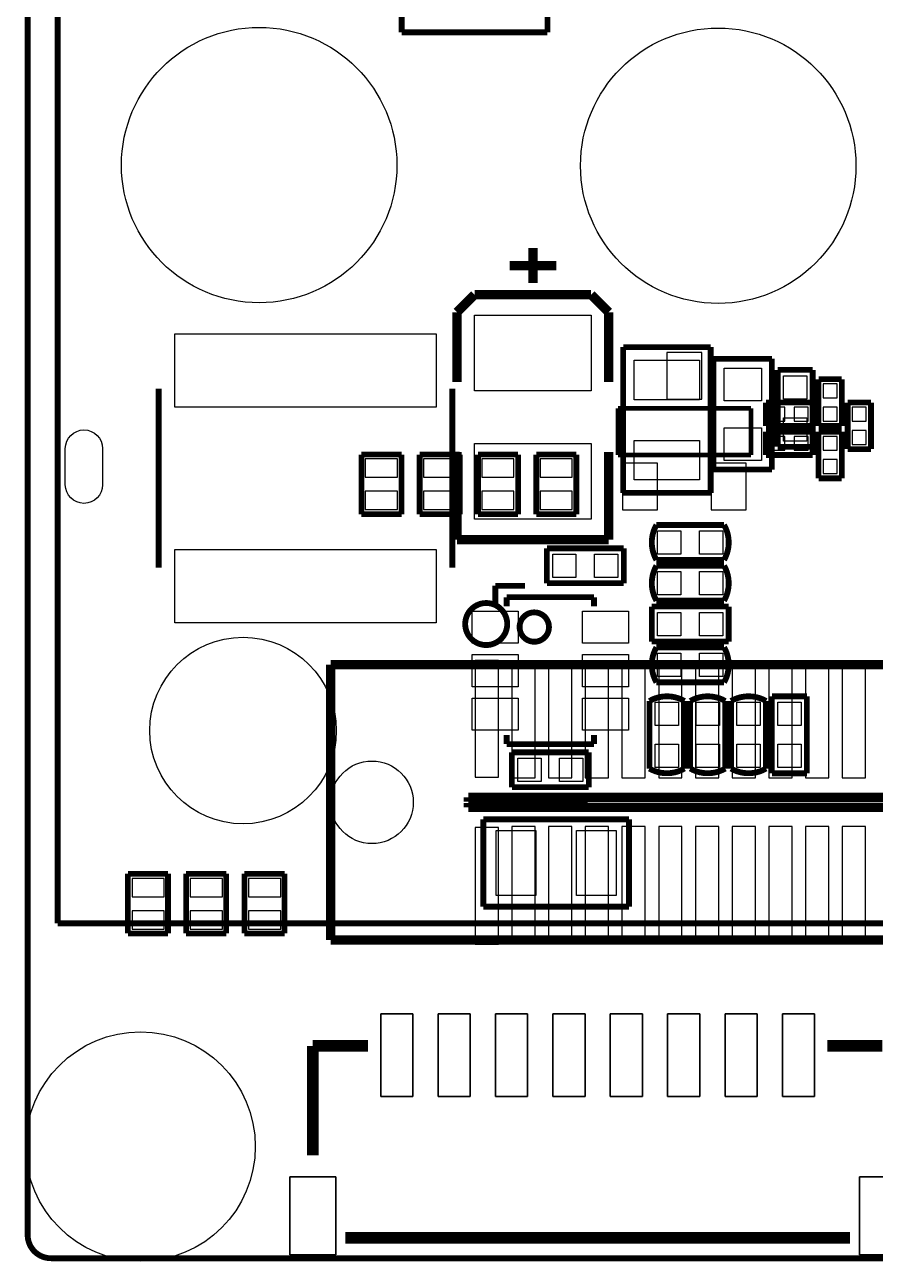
# Model space of a CAD drawing. Extents: x 44.2 to 105.9, y 92.9 to 165.
# Drawn here: x 44.18 to 62.7, y 92.92 to 119.86 of the extents above; entities that cross this region are included whole.
import ezdxf

# ---------------------------------------------------------------- set-up
doc = ezdxf.new("R2010")
doc.units = 0
for name, color, linetype in [('BG_OUTLINE', 2, 'CONTINUOUS'), ('PG_SILKSCREEN_BOTTOM', 7, 'CONTINUOUS'), ('PG_SILKSCREEN_TOP', 8, 'CONTINUOUS'), ('PIN_BOTTOM', 10, 'CONTINUOUS'), ('PIN_TOP', 9, 'CONTINUOUS')]:
    doc.layers.add(name, color=color, linetype=linetype)

msp = doc.modelspace()

# ---------------------------------------------------------------- linework, layer by layer
at = {"layer": 'BG_OUTLINE', "const_width": 0.127}
msp.add_lwpolyline([(44.23918, 93.496892), (44.23918, 164.391594, -0.414214), (44.74718, 164.899594), (105.279952, 164.899594, -0.414214), (105.787952, 164.391594), (105.787952, 93.496892, -0.414214), (105.279952, 92.988892), (44.74718, 92.988892, -0.414214)], format="xyb", close=True, dxfattribs=at)
at = {"layer": 'BG_OUTLINE'}
msp.add_lwpolyline([(44.74718, 92.988892), (105.279952, 92.988892, 0.414214), (105.787952, 93.496892), (105.787952, 164.391594, 0.414214), (105.279952, 164.899594), (44.74718, 164.899594, 0.414214), (44.23918, 164.391594), (44.23918, 93.496892, 0.414214)], format="xyb", close=True, dxfattribs=at)
at = {"layer": 'PG_SILKSCREEN_BOTTOM'}
for points, const_width in [([(61.976, 112.141), (61.468, 112.141)], 0.127), ([(61.468, 112.141), (61.468, 111.125)], 0.127), ([(61.976, 111.125), (61.976, 112.141)], 0.127), ([(57.0992, 110.49), (57.0992, 111.506)], 0.100076), ([(57.0992, 111.506), (59.9948, 111.506)], 0.100076), ([(59.9948, 111.506), (59.9948, 110.49)], 0.100076), ([(60.325, 111.633), (60.325, 111.125)], 0.127), ([(61.341, 111.633), (60.325, 111.633)], 0.127), ([(61.341, 111.125), (61.341, 111.633)], 0.127), ([(62.611, 111.633), (62.103, 111.633)], 0.127), ([(62.103, 111.633), (62.103, 110.617)], 0.127), ([(62.611, 110.617), (62.611, 111.633)], 0.127), ([(60.325, 111.125), (61.341, 111.125)], 0.127), ([(60.325, 110.998), (60.325, 110.49)], 0.127), ([(61.341, 110.998), (60.325, 110.998)], 0.127), ([(61.341, 110.49), (61.341, 110.998)], 0.127), ([(61.468, 111.125), (61.976, 111.125)], 0.127), ([(61.976, 110.998), (61.468, 110.998)], 0.127), ([(61.468, 110.998), (61.468, 109.982)], 0.127), ([(61.976, 109.982), (61.976, 110.998)], 0.127), ([(51.510946, 109.199934), (51.510946, 110.499906)], 0.127), ([(51.510946, 110.499906), (52.383944, 110.499906)], 0.127), ([(52.383944, 110.499906), (52.383944, 109.199934)], 0.127), ([(52.780946, 109.199934), (52.780946, 110.499906)], 0.127), ([(52.780946, 110.499906), (53.653944, 110.499906)], 0.127), ([(53.653944, 110.499906), (53.653944, 109.199934)], 0.127), ([(54.050946, 109.199934), (54.050946, 110.499906)], 0.127), ([(54.050946, 110.499906), (54.923944, 110.499906)], 0.127), ([(54.923944, 110.499906), (54.923944, 109.199934)], 0.127), ([(55.320946, 109.199934), (55.320946, 110.499906)], 0.127), ([(55.320946, 110.499906), (56.193944, 110.499906)], 0.127), ([(56.193944, 110.499906), (56.193944, 109.199934)], 0.127), ([(59.9948, 110.49), (57.0992, 110.49)], 0.100076), ([(60.325, 110.49), (61.341, 110.49)], 0.127), ([(62.103, 110.617), (62.611, 110.617)], 0.127), ([(61.468, 109.982), (61.976, 109.982)], 0.127), ([(52.383944, 109.199934), (51.510946, 109.199934)], 0.127), ([(53.653944, 109.199934), (52.780946, 109.199934)], 0.127), ([(54.923944, 109.199934), (54.050946, 109.199934)], 0.127), ([(56.193944, 109.199934), (55.320946, 109.199934)], 0.127), ([(96.84004, 105.922572), (50.840132, 105.922572)], 0.199898), ([(50.840132, 105.922572), (50.840132, 99.922584)], 0.199898), ([(93.840046, 103.03256), (53.840126, 103.03256)], 0.199898), ([(53.840126, 103.03256), (53.840126, 102.936294)], 0.199898), ([(53.840126, 102.936294), (56.339994, 102.936294)], 0.199898), ([(53.840126, 102.908862), (53.840126, 102.812596)], 0.199898), ([(56.339994, 102.908862), (53.840126, 102.908862)], 0.199898), ([(56.339994, 102.936294), (56.339994, 102.908862)], 0.199898), ([(53.840126, 102.812596), (93.840046, 102.812596)], 0.199898), ([(46.422056, 101.366066), (47.295054, 101.366066)], 0.127), ([(46.422056, 100.066094), (46.422056, 101.366066)], 0.127), ([(47.295054, 101.366066), (47.295054, 100.066094)], 0.127), ([(47.692056, 101.366066), (48.565054, 101.366066)], 0.127), ([(47.692056, 100.066094), (47.692056, 101.366066)], 0.127), ([(48.565054, 101.366066), (48.565054, 100.066094)], 0.127), ([(48.962056, 101.366066), (49.835054, 101.366066)], 0.127), ([(48.962056, 100.066094), (48.962056, 101.366066)], 0.127), ([(49.835054, 101.366066), (49.835054, 100.066094)], 0.127), ([(47.295054, 100.066094), (46.422056, 100.066094)], 0.127), ([(48.565054, 100.066094), (47.692056, 100.066094)], 0.127), ([(49.835054, 100.066094), (48.962056, 100.066094)], 0.127), ([(50.840132, 99.922584), (96.84004, 99.922584)], 0.199898), ([(50.451766, 97.616518), (51.650646, 97.616518)], 0.254), ([(50.451766, 95.23476), (50.451766, 97.616518)], 0.254), ([(62.861698, 97.616518), (61.662818, 97.616518)], 0.254), ([(62.156848, 93.43136), (51.156616, 93.43136)], 0.254)]:
    msp.add_lwpolyline(points, dxfattribs=dict(at, const_width=const_width))
at = {"layer": 'PG_SILKSCREEN_BOTTOM', "const_width": 0.127}
msp.add_lwpolyline([(54.686962, 106.807, 1), (53.771038, 106.807, 1)], format="xyb", close=True, dxfattribs=at)
at = {"layer": 'PG_SILKSCREEN_TOP'}
for points, const_width in [([(44.89323, 100.285804), (44.89323, 132.785866)], 0.127), ([(52.3875, 121.6025), (52.3875, 119.6975)], 0.127), ([(55.5625, 119.6975), (55.5625, 121.6025)], 0.127), ([(52.3875, 119.6975), (55.5625, 119.6975)], 0.127), ([(55.245, 114.2365), (55.245, 114.9985)], 0.2032), ([(55.753, 114.6175), (54.737, 114.6175)], 0.2032), ([(53.975, 113.9825), (53.594, 113.6015)], 0.2032), ([(56.515, 113.9825), (53.975, 113.9825)], 0.2032), ([(56.896, 113.6015), (56.515, 113.9825)], 0.2032), ([(53.594, 113.6015), (53.594, 112.0775)], 0.2032), ([(56.896, 112.0775), (56.896, 113.6015)], 0.2032), ([(59.1185, 112.8395), (57.2135, 112.8395)], 0.127), ([(57.2135, 112.8395), (57.2135, 109.6645)], 0.127), ([(59.1185, 109.6645), (59.1185, 112.8395)], 0.127), ([(59.182, 112.5855), (60.452, 112.5855)], 0.127), ([(59.182, 110.1725), (59.182, 112.5855)], 0.127), ([(60.452, 112.5855), (60.452, 110.1725)], 0.127), ([(60.579, 112.3442), (60.579, 110.6678)], 0.127), ([(61.341, 112.3442), (60.579, 112.3442)], 0.127), ([(61.341, 110.6678), (61.341, 112.3442)], 0.127), ([(47.092108, 108.032042), (47.092108, 111.931958)], 0.127), ([(53.491892, 108.032042), (53.491892, 111.931958)], 0.127), ([(60.579, 110.6678), (61.341, 110.6678)], 0.127), ([(53.594, 108.6485), (53.594, 110.5535)], 0.2032), ([(56.896, 110.5535), (56.896, 108.6485)], 0.2032), ([(60.452, 110.1725), (59.182, 110.1725)], 0.127), ([(57.2135, 109.6645), (59.1185, 109.6645)], 0.127), ([(56.896, 108.6485), (53.594, 108.6485)], 0.2032), ([(57.2262, 108.458), (55.5498, 108.458)], 0.127), ([(55.5498, 108.458), (55.5498, 107.696)], 0.127), ([(57.2262, 107.696), (57.2262, 108.458)], 0.127), ([(54.426104, 107.640882), (55.07609, 107.640882)], 0.127), ([(54.426104, 107.191048), (54.426104, 107.640882)], 0.127), ([(55.5498, 107.696), (57.2262, 107.696)], 0.127), ([(54.67604, 107.390946), (54.67604, 107.191048)], 0.127), ([(56.57596, 107.390946), (54.67604, 107.390946)], 0.127), ([(56.57596, 107.191048), (56.57596, 107.390946)], 0.127), ([(57.8358, 107.188), (57.8358, 106.426)], 0.127), ([(59.5122, 107.188), (57.8358, 107.188)], 0.127), ([(59.5122, 106.426), (59.5122, 107.188)], 0.127), ([(57.8358, 106.426), (59.5122, 106.426)], 0.127), ([(60.452, 105.2322), (60.452, 103.5558)], 0.127), ([(61.214, 105.2322), (60.452, 105.2322)], 0.127), ([(61.214, 103.5558), (61.214, 105.2322)], 0.127), ([(54.67604, 104.191054), (54.67604, 104.390952)], 0.127), ([(56.57596, 104.390952), (56.57596, 104.191054)], 0.127), ([(56.57596, 104.191054), (54.67604, 104.191054)], 0.127), ([(54.7878, 104.013), (54.7878, 103.251)], 0.127), ([(56.4642, 104.013), (54.7878, 104.013)], 0.127), ([(56.4642, 103.251), (56.4642, 104.013)], 0.127), ([(60.452, 103.5558), (61.214, 103.5558)], 0.127), ([(54.7878, 103.251), (56.4642, 103.251)], 0.127), ([(54.1655, 102.5525), (54.1655, 100.6475)], 0.127), ([(57.3405, 102.5525), (54.1655, 102.5525)], 0.127), ([(57.3405, 100.6475), (57.3405, 102.5525)], 0.127), ([(54.1655, 100.6475), (57.3405, 100.6475)], 0.127), ([(102.981252, 100.285804), (44.89323, 100.285804)], 0.127), ([(50.451766, 97.616518), (51.650646, 97.616518)], 0.254), ([(50.451766, 95.33636), (50.451766, 97.616518)], 0.254), ([(62.861698, 97.616518), (61.662818, 97.616518)], 0.254), ([(51.156616, 93.43136), (62.156848, 93.43136)], 0.254)]:
    msp.add_lwpolyline(points, dxfattribs=dict(at, const_width=const_width))
at = {"layer": 'PG_SILKSCREEN_TOP', "const_width": 0.127}
for points in [[(59.4106, 108.204), (57.9374, 108.204, -0.266658), (57.9374, 108.966)], [(57.9374, 108.966), (59.4106, 108.966, -0.266658), (59.4106, 108.204)], [(59.4106, 107.315), (57.9374, 107.315, -0.266658), (57.9374, 108.077)], [(57.9374, 108.077), (59.4106, 108.077, -0.266658), (59.4106, 107.315)], [(59.4106, 105.537), (57.9374, 105.537, -0.266658), (57.9374, 106.299)], [(57.9374, 106.299), (59.4106, 106.299, -0.266658), (59.4106, 105.537)], [(57.785, 103.6574), (57.785, 105.1306, -0.266658), (58.547, 105.1306)], [(58.547, 105.1306), (58.547, 103.6574, -0.266658), (57.785, 103.6574)], [(58.674, 103.6574), (58.674, 105.1306, -0.266658), (59.436, 105.1306)], [(59.436, 105.1306), (59.436, 103.6574, -0.266658), (58.674, 103.6574)], [(59.563, 103.6574), (59.563, 105.1306, -0.266658), (60.325, 105.1306)], [(60.325, 105.1306), (60.325, 103.6574, -0.266658), (59.563, 103.6574)]]:
    msp.add_lwpolyline(points, format="xyb", dxfattribs=at)
msp.add_lwpolyline([(55.596028, 106.74096, 1), (54.955972, 106.74104, 1)], format="xyb", close=True, dxfattribs=at)
at = {"layer": 'PIN_BOTTOM'}
for points in [[(58.928, 111.7092), (58.928, 112.7252), (58.166, 112.7252), (58.166, 111.7092)], [(61.8744, 112.0394), (61.5696, 112.0394), (61.5696, 111.7346), (61.8744, 111.7346)], [(60.7314, 111.2266), (60.7314, 111.5314), (60.4266, 111.5314), (60.4266, 111.2266)], [(61.2394, 111.2266), (61.2394, 111.5314), (60.9346, 111.5314), (60.9346, 111.2266)], [(61.8744, 111.5314), (61.5696, 111.5314), (61.5696, 111.2266), (61.8744, 111.2266)], [(62.5094, 111.5314), (62.2046, 111.5314), (62.2046, 111.2266), (62.5094, 111.2266)], [(62.5094, 111.0234), (62.2046, 111.0234), (62.2046, 110.7186), (62.5094, 110.7186)], [(60.7314, 110.5916), (60.7314, 110.8964), (60.4266, 110.8964), (60.4266, 110.5916)], [(61.2394, 110.5916), (61.2394, 110.8964), (60.9346, 110.8964), (60.9346, 110.5916)], [(61.8744, 110.8964), (61.5696, 110.8964), (61.5696, 110.5916), (61.8744, 110.5916)], [(51.592988, 110.004987), (52.293012, 110.004987), (52.293012, 110.405037), (51.592988, 110.405037)], [(52.862988, 110.004987), (53.563012, 110.004987), (53.563012, 110.405037), (52.862988, 110.405037)], [(54.132988, 110.004987), (54.833012, 110.004987), (54.833012, 110.405037), (54.132988, 110.405037)], [(55.402988, 110.004987), (56.103012, 110.004987), (56.103012, 110.405037), (55.402988, 110.405037)], [(57.9628, 109.2962), (57.9628, 110.3122), (57.2008, 110.3122), (57.2008, 109.2962)], [(59.8932, 109.2962), (59.8932, 110.3122), (59.1312, 110.3122), (59.1312, 109.2962)], [(61.8744, 110.3884), (61.5696, 110.3884), (61.5696, 110.0836), (61.8744, 110.0836)], [(51.592988, 109.304963), (52.293012, 109.304963), (52.293012, 109.705013), (51.592988, 109.705013)], [(52.862988, 109.304963), (53.563012, 109.304963), (53.563012, 109.705013), (52.862988, 109.705013)], [(54.132988, 109.304963), (54.833012, 109.304963), (54.833012, 109.705013), (54.132988, 109.705013)], [(55.402988, 109.304963), (56.103012, 109.304963), (56.103012, 109.705013), (55.402988, 109.705013)], [(54.494176, 106.012488), (53.986176, 106.012488), (53.986176, 103.472488), (54.494176, 103.472488)], [(55.294022, 105.992676), (54.786022, 105.992676), (54.786022, 103.452676), (55.294022, 103.452676)], [(56.094122, 105.992676), (55.586122, 105.992676), (55.586122, 103.452676), (56.094122, 103.452676)], [(56.893968, 105.992676), (56.385968, 105.992676), (56.385968, 103.452676), (56.893968, 103.452676)], [(57.694068, 105.992676), (57.186068, 105.992676), (57.186068, 103.452676), (57.694068, 103.452676)], [(58.494168, 105.992676), (57.986168, 105.992676), (57.986168, 103.452676), (58.494168, 103.452676)], [(59.294014, 105.992676), (58.786014, 105.992676), (58.786014, 103.452676), (59.294014, 103.452676)], [(60.094114, 105.992676), (59.586114, 105.992676), (59.586114, 103.452676), (60.094114, 103.452676)], [(60.89396, 105.992676), (60.38596, 105.992676), (60.38596, 103.452676), (60.89396, 103.452676)], [(61.69406, 105.992676), (61.18606, 105.992676), (61.18606, 103.452676), (61.69406, 103.452676)], [(62.49416, 105.992676), (61.98616, 105.992676), (61.98616, 103.452676), (62.49416, 103.452676)], [(55.294022, 102.39248), (54.786022, 102.39248), (54.786022, 99.85248), (55.294022, 99.85248)], [(56.094122, 102.39248), (55.586122, 102.39248), (55.586122, 99.85248), (56.094122, 99.85248)], [(56.893968, 102.39248), (56.385968, 102.39248), (56.385968, 99.85248), (56.893968, 99.85248)], [(57.694068, 102.39248), (57.186068, 102.39248), (57.186068, 99.85248), (57.694068, 99.85248)], [(58.494168, 102.39248), (57.986168, 102.39248), (57.986168, 99.85248), (58.494168, 99.85248)], [(59.294014, 102.39248), (58.786014, 102.39248), (58.786014, 99.85248), (59.294014, 99.85248)], [(60.094114, 102.39248), (59.586114, 102.39248), (59.586114, 99.85248), (60.094114, 99.85248)], [(60.89396, 102.39248), (60.38596, 102.39248), (60.38596, 99.85248), (60.89396, 99.85248)], [(61.69406, 102.39248), (61.18606, 102.39248), (61.18606, 99.85248), (61.69406, 99.85248)], [(62.49416, 102.39248), (61.98616, 102.39248), (61.98616, 99.85248), (62.49416, 99.85248)], [(54.494176, 102.372668), (53.986176, 102.372668), (53.986176, 99.832668), (54.494176, 99.832668)], [(47.213012, 101.261037), (46.512988, 101.261037), (46.512988, 100.860987), (47.213012, 100.860987)], [(48.483012, 101.261037), (47.782988, 101.261037), (47.782988, 100.860987), (48.483012, 100.860987)], [(49.753012, 101.261037), (49.052988, 101.261037), (49.052988, 100.860987), (49.753012, 100.860987)], [(47.213012, 100.561013), (46.512988, 100.561013), (46.512988, 100.160963), (47.213012, 100.160963)], [(48.483012, 100.561013), (47.782988, 100.561013), (47.782988, 100.160963), (48.483012, 100.160963)], [(49.753012, 100.561013), (49.052988, 100.561013), (49.052988, 100.160963), (49.753012, 100.160963)], [(52.631848, 96.516444), (52.631848, 98.316542), (51.931824, 98.316542), (51.931824, 96.516444)], [(53.881782, 96.516444), (53.881782, 98.316542), (53.181758, 98.316542), (53.181758, 96.516444)], [(55.131716, 96.516444), (55.131716, 98.316542), (54.431692, 98.316542), (54.431692, 96.516444)], [(56.38165, 96.516444), (56.38165, 98.316542), (55.681626, 98.316542), (55.681626, 96.516444)], [(57.631838, 96.516444), (57.631838, 98.316542), (56.931814, 98.316542), (56.931814, 96.516444)], [(58.881772, 96.516444), (58.881772, 98.316542), (58.181748, 98.316542), (58.181748, 96.516444)], [(60.131706, 96.516444), (60.131706, 98.316542), (59.431682, 98.316542), (59.431682, 96.516444)], [(61.38164, 96.516444), (61.38164, 98.316542), (60.681616, 98.316542), (60.681616, 96.516444)], [(50.951892, 93.066362), (50.951892, 94.766384), (49.951894, 94.766384), (49.951894, 93.066362)], [(63.361824, 93.066362), (63.361824, 94.766384), (62.361826, 94.766384), (62.361826, 93.066362)]]:
    msp.add_lwpolyline(points, close=True, dxfattribs=at)
msp.add_lwpolyline([(45.0596, 109.842427), (45.0596, 110.629573, -1), (45.8724, 110.629573), (45.8724, 109.842427, -1)], format="xyb", close=True, dxfattribs=at)
for centre, radius in [((49.283366, 116.806472), 2.999994), ((59.283346, 116.792756), 2.999994), ((48.931322, 104.485948), 2.032), ((51.740054, 102.922578), 0.900049), ((46.698408, 95.423228), 2.499995)]:
    msp.add_circle(centre, radius, dxfattribs=at)
at = {"layer": 'PIN_TOP'}
for points in [[(53.975, 113.538), (56.515, 113.538), (56.515, 111.887), (53.975, 111.887)], [(53.142007, 111.532035), (47.441993, 111.532035), (47.441993, 113.131981), (53.142007, 113.131981)], [(57.4548, 112.55883), (58.8772, 112.55883), (58.8772, 111.69523), (57.4548, 111.69523)], [(59.4106, 112.384586), (60.2234, 112.384586), (60.2234, 111.673386), (59.4106, 111.673386)], [(60.706, 112.2172), (61.214, 112.2172), (61.214, 111.7092), (60.706, 111.7092)], [(60.706, 111.3028), (61.214, 111.3028), (61.214, 110.7948), (60.706, 110.7948)], [(59.4106, 111.084614), (60.2234, 111.084614), (60.2234, 110.373414), (59.4106, 110.373414)], [(53.975, 110.744), (56.515, 110.744), (56.515, 109.093), (53.975, 109.093)], [(57.4548, 110.80877), (58.8772, 110.80877), (58.8772, 109.94517), (57.4548, 109.94517)], [(58.4708, 108.839), (58.4708, 108.331), (57.9628, 108.331), (57.9628, 108.839)], [(59.3852, 108.839), (59.3852, 108.331), (58.8772, 108.331), (58.8772, 108.839)], [(53.142007, 106.832019), (47.441993, 106.832019), (47.441993, 108.431965), (53.142007, 108.431965)], [(56.1848, 108.331), (56.1848, 107.823), (55.6768, 107.823), (55.6768, 108.331)], [(57.0992, 108.331), (57.0992, 107.823), (56.5912, 107.823), (56.5912, 108.331)], [(58.4708, 107.95), (58.4708, 107.442), (57.9628, 107.442), (57.9628, 107.95)], [(59.3852, 107.95), (59.3852, 107.442), (58.8772, 107.442), (58.8772, 107.95)], [(53.926105, 107.090972), (54.926103, 107.090972), (54.926103, 106.390948), (53.926105, 106.390948)], [(56.325897, 107.090972), (57.325895, 107.090972), (57.325895, 106.390948), (56.325897, 106.390948)], [(57.9628, 106.553), (57.9628, 107.061), (58.4708, 107.061), (58.4708, 106.553)], [(58.8772, 106.553), (58.8772, 107.061), (59.3852, 107.061), (59.3852, 106.553)], [(57.9628, 105.664), (57.9628, 106.172), (58.4708, 106.172), (58.4708, 105.664)], [(58.8772, 105.664), (58.8772, 106.172), (59.3852, 106.172), (59.3852, 105.664)], [(53.926105, 106.141012), (54.926103, 106.141012), (54.926103, 105.440988), (53.926105, 105.440988)], [(56.325897, 106.141012), (57.325895, 106.141012), (57.325895, 105.440988), (56.325897, 105.440988)], [(53.926105, 105.191052), (54.926103, 105.191052), (54.926103, 104.491028), (53.926105, 104.491028)], [(56.325897, 105.191052), (57.325895, 105.191052), (57.325895, 104.491028), (56.325897, 104.491028)], [(57.912, 105.1052), (58.42, 105.1052), (58.42, 104.5972), (57.912, 104.5972)], [(59.309, 104.5972), (58.801, 104.5972), (58.801, 105.1052), (59.309, 105.1052)], [(59.69, 105.1052), (60.198, 105.1052), (60.198, 104.5972), (59.69, 104.5972)], [(60.579, 105.1052), (61.087, 105.1052), (61.087, 104.5972), (60.579, 104.5972)], [(57.912, 104.1908), (58.42, 104.1908), (58.42, 103.6828), (57.912, 103.6828)], [(59.309, 103.6828), (58.801, 103.6828), (58.801, 104.1908), (59.309, 104.1908)], [(59.69, 104.1908), (60.198, 104.1908), (60.198, 103.6828), (59.69, 103.6828)], [(60.579, 104.1908), (61.087, 104.1908), (61.087, 103.6828), (60.579, 103.6828)], [(54.9148, 103.378), (54.9148, 103.886), (55.4228, 103.886), (55.4228, 103.378)], [(55.8292, 103.378), (55.8292, 103.886), (56.3372, 103.886), (56.3372, 103.378)], [(54.44617, 100.8888), (54.44617, 102.3112), (55.30977, 102.3112), (55.30977, 100.8888)], [(56.19623, 100.8888), (56.19623, 102.3112), (57.05983, 102.3112), (57.05983, 100.8888)], [(51.931824, 96.516444), (51.931824, 98.316542), (52.631848, 98.316542), (52.631848, 96.516444)], [(53.181758, 96.516444), (53.181758, 98.316542), (53.881782, 98.316542), (53.881782, 96.516444)], [(54.431692, 96.516444), (54.431692, 98.316542), (55.131716, 98.316542), (55.131716, 96.516444)], [(55.681626, 96.516444), (55.681626, 98.316542), (56.38165, 98.316542), (56.38165, 96.516444)], [(56.931814, 96.516444), (56.931814, 98.316542), (57.631838, 98.316542), (57.631838, 96.516444)], [(58.181748, 96.516444), (58.181748, 98.316542), (58.881772, 98.316542), (58.881772, 96.516444)], [(59.431682, 96.516444), (59.431682, 98.316542), (60.131706, 98.316542), (60.131706, 96.516444)], [(60.681616, 96.516444), (60.681616, 98.316542), (61.38164, 98.316542), (61.38164, 96.516444)], [(49.95164, 93.066362), (49.95164, 94.766384), (50.951638, 94.766384), (50.951638, 93.066362)], [(62.361572, 93.066362), (62.361572, 94.766384), (63.36157, 94.766384), (63.36157, 93.066362)]]:
    msp.add_lwpolyline(points, close=True, dxfattribs=at)
msp.add_lwpolyline([(45.0596, 109.842427), (45.0596, 110.629573, -1), (45.8724, 110.629573), (45.8724, 109.842427, -1)], format="xyb", close=True, dxfattribs=at)
for centre, radius in [((49.283366, 116.806472), 2.999994), ((59.283346, 116.792756), 2.999994), ((48.931322, 104.485948), 2.032), ((51.740054, 102.922578), 0.900049), ((46.698408, 95.423228), 2.499995)]:
    msp.add_circle(centre, radius, dxfattribs=at)

doc.saveas('drawing.dxf')
